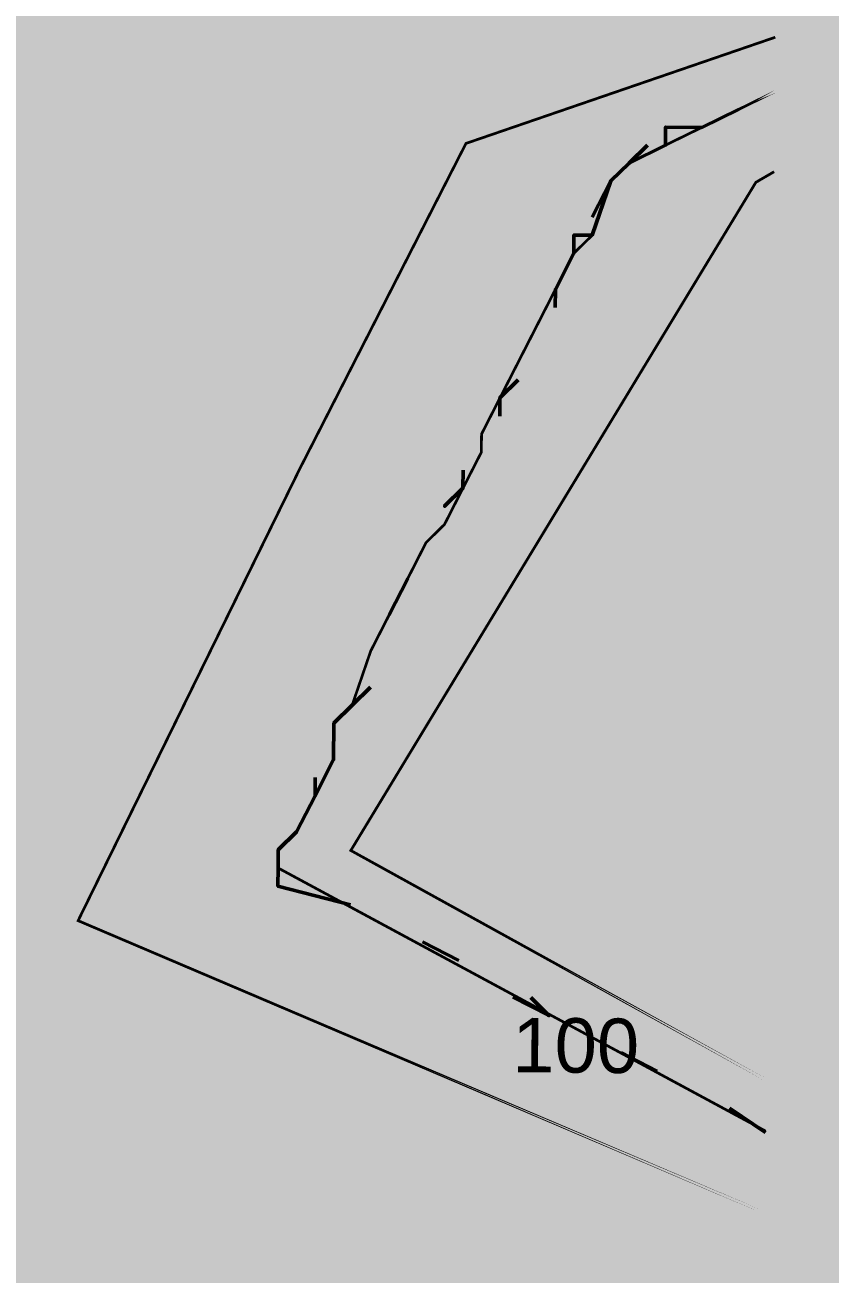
# Model space of a CAD drawing. Header units: metres. Extents: x 283055 to 288721, y 1996634 to 2005194.
# Drawn here: x 288174.7 to 288352, y 2000415.4 to 2000690.4 of the extents above; entities that cross this region are included whole.
import ezdxf

# ---------------------------------------------------------------- set-up
doc = ezdxf.new("R2010")
doc.units = ezdxf.units.M
for name, color, linetype in [('MANGROOVES', 112, 'Continuous'), ('SURVEY NO.', 7, 'Continuous'), ('SURVEY PLOT BOUNDARY', 35, 'Continuous'), ('VILLAGE BOUNDARY', 44, 'Continuous')]:
    doc.layers.add(name, color=color, linetype=linetype)
doc.styles.add('PDF Arial', font='arial.ttf')

# ---------------------------------------------------------------- blocks, each defined once
blk = doc.blocks.new('1651')
at = {"layer": 'MANGROOVES'}
h = blk.add_hatch(dxfattribs=at)
h.set_pattern_fill('GRASS', color=256, scale=0.599491, angle=-0.5112)
h.set_pattern_definition([(89.4888, (268867.8, 1990676.661), (-10.670671, 10.862801), [2.855076, -18.679253]), (44.4888, (268867.8, 1990676.661), (-10.670671, 10.862801), [2.855076, -12.371994]), (134.4888, (268867.8, 1990676.661), (-10.862801, -10.670671), [2.855076, -12.371994])])
h.paths.add_polyline_path([(288320.51, 2001167.24), (288209.98, 2001419.86), (287949.39, 2001254.74), (287965.02, 2001214.63), (287964.98, 2001210.63), (287968.87, 2001198.6), (287976.54, 2001162.56), (287980.5, 2001158.53), (287988.1, 2001114.49), (287999.84, 2001086.41), (288019.18, 2001014.29), (288019.14, 2001010.29), (288038.59, 2000950.16), (288038.55, 2000946.16), (288046.37, 2000926.11), (288046.33, 2000922.11), (288057.93, 2000878.04), (288057.89, 2000874.04), (288061.89, 2000874.01), (288069.53, 2000833.97), (288089.01, 2000777.83), (288092.9, 2000765.81), (288096.82, 2000757.78), (288096.79, 2000753.78), (288104.56, 2000729.73), (288104.53, 2000725.73), (288116.23, 2000693.65), (288116.12, 2000681.66), (288120.01, 2000669.64), (288119.91, 2000657.65), (288123.9, 2000657.61), (288123.83, 2000649.62), (288127.65, 2000629.6), (288078.55, 2000502.13), (288094, 2000442.03), (288117.45, 2000381.87), (288141.03, 2000337.69), (288144.88, 2000321.67), (288152.66, 2000297.62), (288168.04, 2000229.53), (288183.81, 2000205.4), (288191.66, 2000189.35), (288203.36, 2000157.26), (288207.15, 2000133.25), (288214.96, 2000113.19), (288214.92, 2000109.2), (288222.81, 2000097.13), (288226.73, 2000089.11), (288234.62, 2000077.04), (288246.39, 2000052.96), (288250.32, 2000044.93), (288250.25, 2000036.93), (288258.13, 2000024.87), (288262.02, 2000012.85), (288265.88, 1999996.82), (288269.77, 1999984.8), (288273.69, 1999976.77), (288277.58, 1999964.74), (288285.43, 1999948.68), (288285.32, 1999936.69), (288289.21, 1999924.67), (288293.17, 1999920.63), (288301.09, 1999912.57), (288309.05, 1999908.5), (288312.97, 1999900.47), (288316.86, 1999888.45), (288324.75, 1999876.38), (288328.71, 1999872.35), (288332.7, 1999872.32), (288326.55, 1999182.87), (288369.37, 1999104.55), (288396.57, 1999027.79), (288383.47, 1998933.67), (288361.05, 1998846.16), (288323.08, 1998793.19), (288314.98, 1998781.27), (288306.91, 1998773.34), (288298.81, 1998761.42), (288294.78, 1998757.46), (288286.72, 1998749.54), (288286.68, 1998745.54), (288278.62, 1998737.62), (288266.56, 1998729.74), (288262.53, 1998725.77), (288262.46, 1998717.78), (288254.36, 1998705.86), (288246.29, 1998697.94), (288238.19, 1998686.02), (288222.07, 1998670.18), (288218.04, 1998666.22), (288205.98, 1998658.33), (288197.91, 1998650.41), (288193.88, 1998646.45), (288189.85, 1998642.48), (288319.28, 1998367.53), (288507.64, 1998536.88), (288658.4, 1998958.96), (288719.82, 1999381.84), (288703.52, 1999816.94), (288483.18, 2000611.77), (288421.27, 2000832.2), (288381.61, 2000962.26)])
at = {"layer": 'SURVEY PLOT BOUNDARY', "lineweight": 18, "const_width": 0.599}
for points in [[(288337.67, 2000428.84), (288186.38, 2000493.17), (288235.22, 2000592.66), (288271.83, 2000664.28), (288339.98, 2000687.66), (288271.83, 2000664.28), (288235.22, 2000592.66), (288186.38, 2000493.17)], [(288339.87, 2000675.67), (288331.84, 2000671.74), (288323.82, 2000667.82), (288307.76, 2000659.97), (288303.73, 2000656.01), (288299.63, 2000644.05), (288295.59, 2000640.09), (288291.53, 2000632.13), (288283.39, 2000616.22), (288279.32, 2000608.26), (288275.26, 2000600.3), (288275.22, 2000596.3), (288271.15, 2000588.35), (288267.09, 2000580.39), (288263.05, 2000576.43), (288258.99, 2000568.47), (288254.92, 2000560.51), (288250.85, 2000552.55), (288246.75, 2000540.6), (288242.72, 2000536.64), (288242.65, 2000528.64), (288238.58, 2000520.69), (288234.51, 2000512.73), (288230.48, 2000508.77), (288230.44, 2000504.77), (288337.83, 2000446.85), (288230.44, 2000504.77), (288230.48, 2000508.77), (288234.51, 2000512.73), (288238.58, 2000520.69), (288242.65, 2000528.64), (288242.72, 2000536.64), (288246.75, 2000540.6), (288250.85, 2000552.55), (288254.92, 2000560.51), (288258.99, 2000568.47), (288263.05, 2000576.43), (288267.09, 2000580.39), (288271.15, 2000588.35), (288275.22, 2000596.3), (288275.26, 2000600.3), (288279.32, 2000608.26), (288283.39, 2000616.22), (288291.53, 2000632.13), (288295.59, 2000640.09), (288299.63, 2000644.05), (288303.73, 2000656.01), (288307.76, 2000659.97), (288323.82, 2000667.82), (288331.84, 2000671.74)], [(288337.93, 2000458.11), (288246.46, 2000508.62), (288335.7, 2000655.72), (288339.72, 2000658.05), (288335.7, 2000655.72), (288246.46, 2000508.62)]]:
    blk.add_lwpolyline(points, close=True, dxfattribs=at)
at = {"layer": 'VILLAGE BOUNDARY', "color": 40, "lineweight": 50}
for points in [[(288331.84, 2000671.74), (288323.82, 2000667.82), (288315.82, 2000667.89), (288315.79, 2000663.89), (288307.76, 2000659.97), (288303.73, 2000656.01), (288299.66, 2000648.05)], [(288291.49, 2000628.14), (288291.53, 2000632.13), (288295.59, 2000640.09), (288295.63, 2000644.09), (288299.63, 2000644.05), (288303.73, 2000656.01), (288307.76, 2000659.97), (288311.79, 2000663.93)], [(288283.36, 2000612.22), (288279.32, 2000608.26), (288279.29, 2000604.26)], [(288271.15, 2000588.35), (288267.12, 2000584.39), (288271.15, 2000588.35), (288271.19, 2000592.34)], [(288254.92, 2000560.51), (288258.99, 2000568.47)], [(288250.78, 2000544.56), (288246.75, 2000540.6), (288242.72, 2000536.64), (288242.65, 2000528.64), (288238.58, 2000520.69), (288234.51, 2000512.73), (288230.48, 2000508.77)], [(288246.36, 2000496.63), (288230.41, 2000500.77), (288230.44, 2000504.77), (288230.48, 2000508.77), (288234.51, 2000512.73), (288238.58, 2000520.69), (288238.61, 2000524.68)], [(288262.27, 2000488.5), (288270.23, 2000484.43)], [(288286.14, 2000476.29), (288290.1, 2000472.26), (288282.14, 2000476.33)], [(288313.97, 2000460.06), (288306.01, 2000464.12)], [(288337.83, 2000446.52), (288329.88, 2000451.92)]]:
    blk.add_lwpolyline(points, dxfattribs=at)
at = {"layer": 'SURVEY NO.', "insert": (288281.99, 2000459.66), "char_height": 11.99, "attachment_point": 7, "rotation": 359.4888, "style": 'PDF Arial'}
blk.add_mtext('100', dxfattribs=at)

msp = doc.modelspace()

# ---------------------------------------------------------------- block references
msp.add_blockref('1651', (0, 0))

doc.saveas('drawing.dxf')
